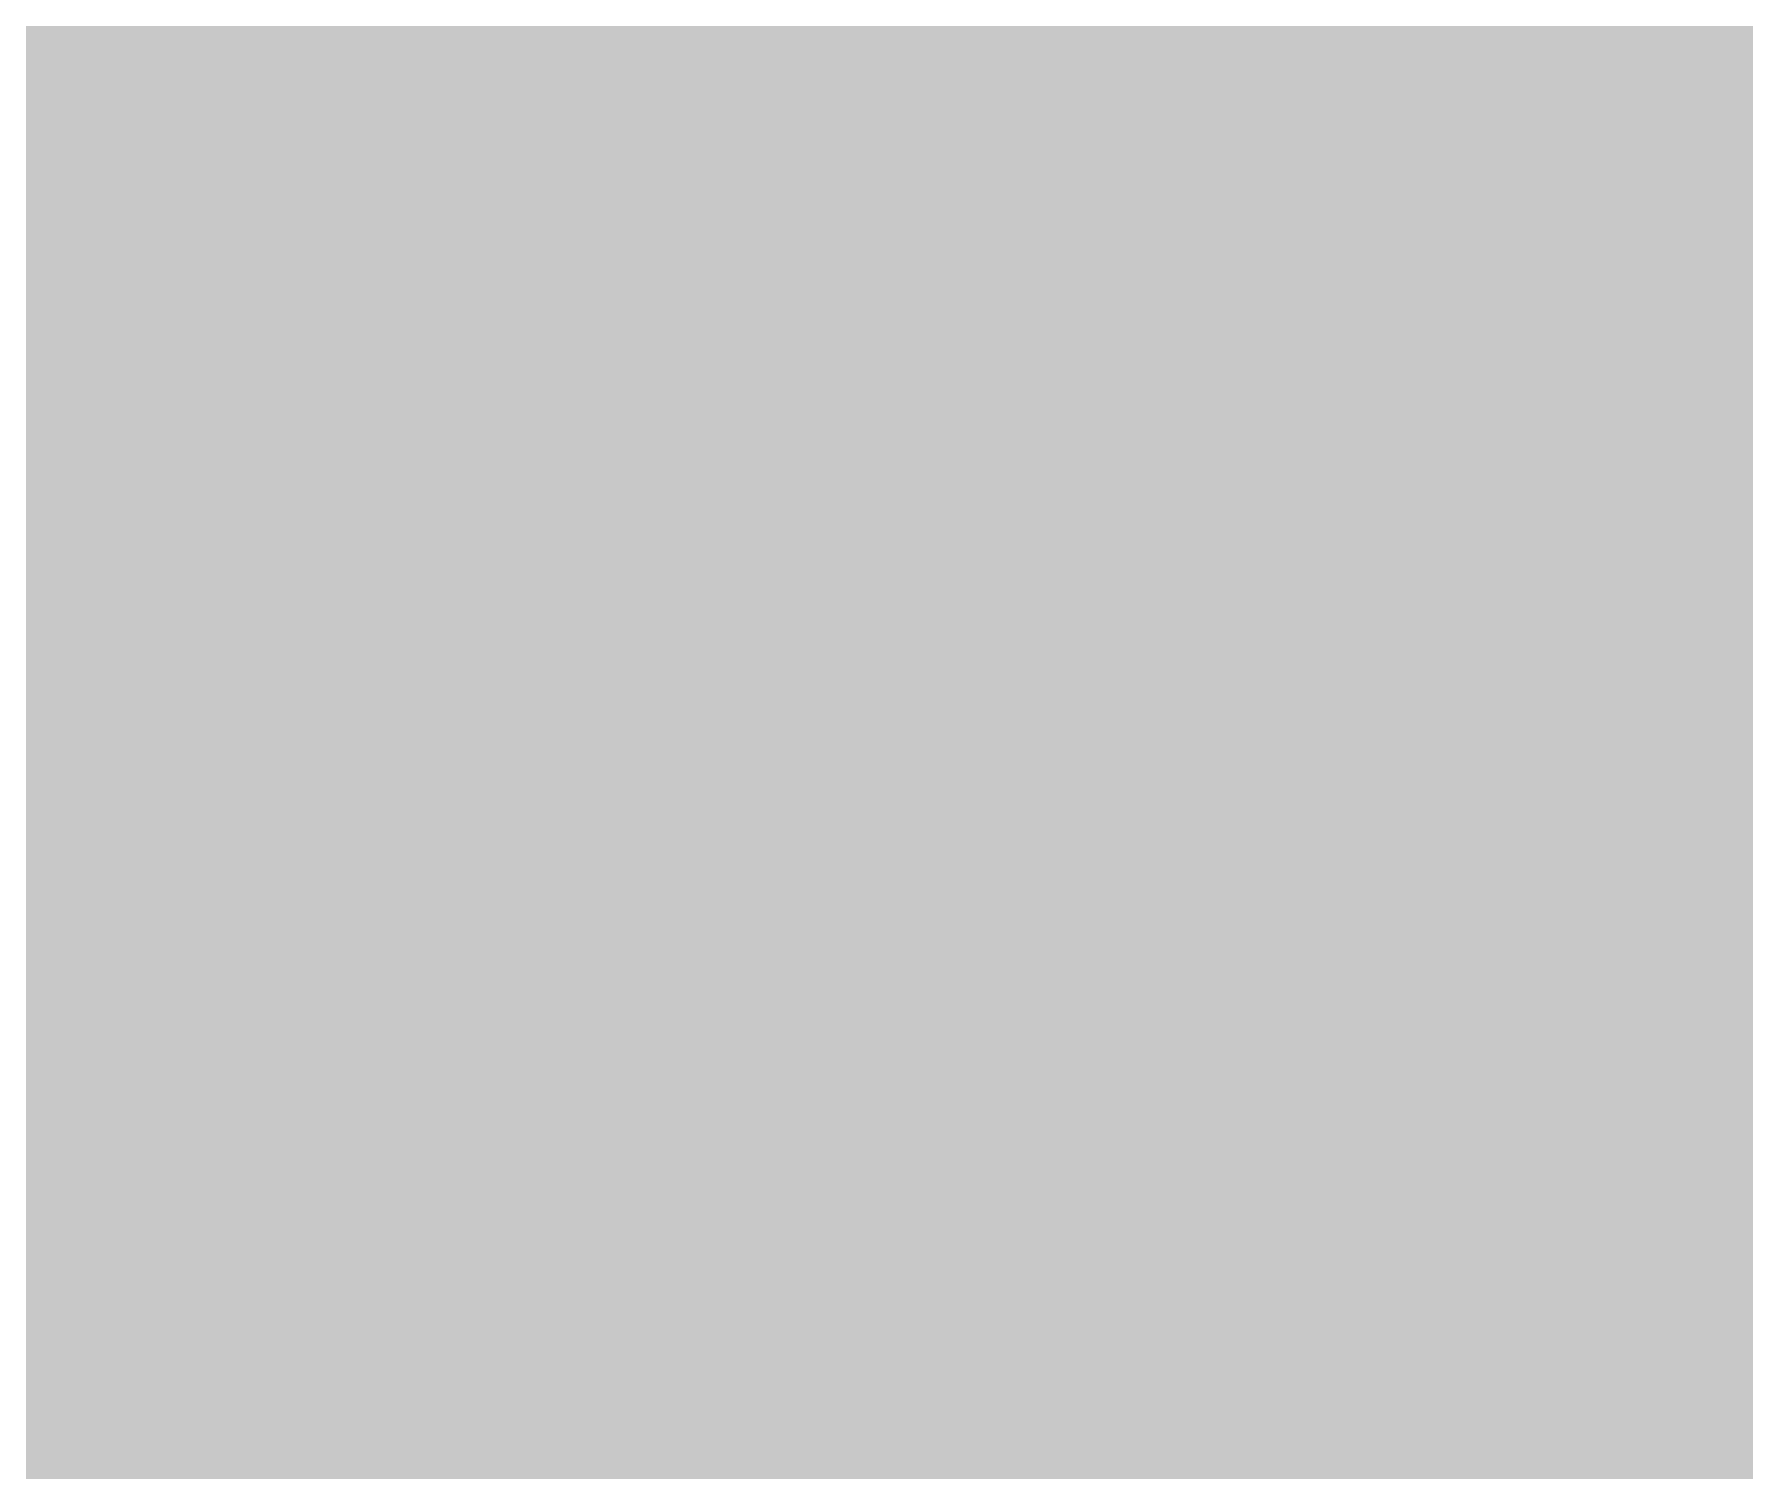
# Model space of a CAD drawing. Extents: x 980 to 1163, y 595 to 881.
# Drawn here: x 1107.51 to 1116.5, y 765.45 to 772.99 of the extents above; entities that cross this region are included whole.
import ezdxf

# ---------------------------------------------------------------- set-up
doc = ezdxf.new("R2010")
doc.units = 0
doc.header["$LTSCALE"] = 10
doc.header["$MEASUREMENT"] = 0
doc.layers.get('0').update_dxf_attribs({"linetype": 'CONTINUOUS'})
for name, color, linetype in [('22-304-2_BOT', 7, 'CONTINUOUS'), ('22-304-2_DRD', 7, 'CONTINUOUS'), ('22-304-2_DRL', 2, 'CONTINUOUS'), ('22-304-2_IN1', 4, 'CONTINUOUS'), ('22-304-2_IN2', 3, 'CONTINUOUS'), ('22-304-2_SMB', 5, 'CONTINUOUS'), ('22-304-2_SPB', 14, 'CONTINUOUS'), ('22-304-2_SSB', 12, 'CONTINUOUS'), ('22-304-2_TOP', 13, 'CONTINUOUS'), ('THRUHOLE_TAP', 7, 'CONTINUOUS')]:
    doc.layers.add(name, color=color, linetype=linetype)

# ---------------------------------------------------------------- blocks, each defined once
blk = doc.blocks.new('RECTANGLE_3')
blk.add_solid([(0.4826, 0.4064), (0.4826, -0.4064), (-0.4826, 0.4064), (-0.4826, -0.4064)])
blk = doc.blocks.new('ROUND_39')
at = {"const_width": 0.40005}
blk.add_lwpolyline([(-0.200024, 0, 1), (0.200024, 0, 1)], format="xyb", close=True, dxfattribs=at)
blk = doc.blocks.new('RECTANGLE_49')
blk.add_solid([(1.12522, 1.14935), (1.12522, -1.14935), (-1.12522, 1.14935), (-1.12522, -1.14935)])
blk = doc.blocks.new('ROUND_88')
at = {"const_width": 0.10033}
blk.add_lwpolyline([(-0.050164, 0, 1), (0.050164, 0, 1)], format="xyb", close=True, dxfattribs=at)
blk = doc.blocks.new('ROUND_42')
at = {"const_width": 0.40005}
blk.add_lwpolyline([(-0.200024, 0, 1), (0.200024, 0, 1)], format="xyb", close=True, dxfattribs=at)
blk = doc.blocks.new('ROUND_80')
at = {"const_width": 0.10033}
blk.add_lwpolyline([(-0.050164, 0, 1), (0.050164, 0, 1)], format="xyb", close=True, dxfattribs=at)

msp = doc.modelspace()

# ---------------------------------------------------------------- linework, layer by layer
at = {"layer": '22-304-2_BOT'}
for points, const_width in [([(1111.7693, 791.9172), (1111.7693, 772.7833)], 0.254), ([(1111.9979, 791.9172), (1111.9979, 772.7833)], 0.254), ([(1112.2265, 791.9172), (1112.2265, 772.7833)], 0.254), ([(1112.4551, 791.9172), (1112.4551, 772.7833)], 0.254), ([(1112.6837, 791.9172), (1112.6837, 772.7833)], 0.254), ([(1112.9123, 791.9172), (1112.9123, 772.7833)], 0.254), ([(1113.1409, 791.9172), (1113.1409, 772.7833)], 0.254), ([(1113.3695, 791.9172), (1113.3695, 772.7833)], 0.254), ([(1113.5981, 791.9172), (1113.5981, 772.7833)], 0.254), ([(1113.8267, 791.9172), (1113.8267, 772.7833)], 0.254), ([(1114.0553, 791.9172), (1114.0553, 772.7833)], 0.254), ([(1114.2839, 791.9172), (1114.2839, 772.7833)], 0.254), ([(1118.1193, 766.3902), (1116.3413, 766.3902), (1115.5793, 767.1522), (1115.5793, 776.9718)], 1.27), ([(1110.1691, 774.1499), (1110.1691, 772.2068)], 0.254), ([(1110.3977, 774.1626), (1110.3977, 772.2068)], 0.254), ([(1110.6263, 774.1626), (1110.6263, 772.2068)], 0.254), ([(1110.8549, 774.1626), (1110.8549, 767.2563)], 0.254), ([(1111.0835, 774.1626), (1111.0835, 767.3376)], 0.254), ([(1111.3121, 774.1626), (1111.3121, 767.3681)], 0.254), ([(1111.5407, 774.1626), (1111.5407, 772.7833)], 0.254), ([(1114.4363, 774.1626), (1114.4363, 772.7833)], 0.254), ([(1108.3403, 774.1372), (1108.3403, 767.7745)], 0.254), ([(1108.5689, 774.1372), (1108.5689, 768.0031)], 0.254), ([(1108.7975, 774.1372), (1108.7975, 768.2317)], 0.254), ([(1109.0261, 774.1372), (1109.0261, 772.2068)], 0.254), ([(1109.2547, 774.1372), (1109.2547, 772.2068)], 0.254), ([(1109.4833, 774.1372), (1109.4833, 772.2068)], 0.254), ([(1109.7119, 774.1372), (1109.7119, 772.2068)], 0.254), ([(1109.9405, 774.1372), (1109.9405, 772.2068)], 0.254), ([(1108.3225, 773.4183), (1108.3225, 770.1036)], 0.254), ([(1114.4363, 773.045), (1108.3225, 773.045)], 0.254), ([(1114.4363, 772.8164), (1108.3225, 772.8164)], 0.254), ([(1111.406, 772.7833), (1111.406, 769.4686)], 0.254), ([(1114.4363, 772.7833), (1111.406, 772.7833)], 0.254), ([(1113.0393, 772.7198), (1113.0393, 771.1247)], 0.381), ([(1111.406, 772.5878), (1108.3225, 772.5878)], 0.254), ([(1111.406, 772.3592), (1108.3225, 772.3592)], 0.254), ([(1109.8643, 771.2924), (1109.8643, 772.3592)], 0.254), ([(1109.8643, 771.2924), (1109.8643, 772.3592)], 0.254), ([(1108.8737, 772.2068), (1108.8737, 770.7844)], 0.254), ([(1110.8549, 772.2068), (1108.8737, 772.2068)], 0.254), ([(1109.8643, 772.1433), (1109.8643, 771.2924)], 0.381), ([(1110.8549, 772.2068), (1110.8549, 770.7844)], 0.254), ([(1108.8737, 772.1306), (1108.3225, 772.1306)], 0.254), ([(1111.406, 772.1306), (1110.8549, 772.1306)], 0.254), ([(1108.8737, 771.902), (1108.3225, 771.902)], 0.254), ([(1111.406, 771.902), (1110.8549, 771.902)], 0.254), ([(1108.259, 771.7597), (1106.6893, 771.7597)], 0.381), ([(1108.4673, 771.7597), (1106.6893, 771.7597)], 0.254), ([(1108.8737, 771.6734), (1108.3225, 771.6734)], 0.254), ([(1111.406, 771.6734), (1110.8549, 771.6734)], 0.254), ([(1108.8737, 771.4448), (1108.3225, 771.4448)], 0.254), ([(1111.406, 771.4448), (1110.8549, 771.4448)], 0.254), ([(1108.9372, 771.2924), (1109.8643, 771.2924)], 0.381), ([(1110.7914, 771.2924), (1109.8643, 771.2924)], 0.381), ([(1108.8737, 771.2162), (1108.3225, 771.2162)], 0.254), ([(1111.406, 771.2162), (1110.8549, 771.2162)], 0.254), ([(1111.4695, 771.1247), (1113.0393, 771.1247)], 0.381), ([(1113.0393, 769.5321), (1113.0393, 771.1247)], 0.381), ([(1113.0393, 769.3112), (1113.0393, 771.1247)], 0.254), ([(1113.0393, 769.3112), (1113.0393, 771.1247), (1113.0393, 769.3112)], 0.254), ([(1108.8737, 770.9876), (1108.3225, 770.9876)], 0.254), ([(1111.406, 770.9876), (1110.8549, 770.9876)], 0.254), ([(1108.8737, 770.759), (1108.3225, 770.759)], 0.254), ([(1108.8737, 770.7844), (1108.8737, 770.378)], 0.254), ([(1111.406, 770.759), (1110.8549, 770.759)], 0.254), ([(1108.8737, 770.5304), (1108.3225, 770.5304)], 0.254), ([(1111.406, 770.5304), (1110.8549, 770.5304)], 0.254), ([(1108.8737, 770.378), (1108.8737, 768.9556)], 0.254), ([(1110.8549, 770.378), (1110.8549, 768.9556)], 0.254), ([(1108.8737, 770.3018), (1108.3225, 770.3018)], 0.254), ([(1111.406, 770.3018), (1110.8549, 770.3018)], 0.254), ([(1108.3225, 770.1036), (1105.056, 770.1036)], 0.254), ([(1106.6893, 766.8601), (1108.6832, 766.8601), (1109.8643, 768.0412), (1109.8643, 769.87)], 0.762), ([(1107.4259, 770.1036), (1107.4259, 768.5187)], 0.254), ([(1107.6545, 770.1036), (1107.6545, 768.5187)], 0.254), ([(1107.8831, 770.1036), (1107.8831, 768.5187)], 0.254), ([(1108.1117, 770.1036), (1108.1117, 768.5187)], 0.254), ([(1108.8737, 770.0732), (1099.0693, 770.0732)], 0.254), ([(1111.406, 770.0732), (1110.8549, 770.0732)], 0.254), ([(1108.8737, 769.8446), (1099.0693, 769.8446)], 0.254), ([(1111.406, 769.8446), (1110.8549, 769.8446)], 0.254), ([(1108.8737, 769.616), (1099.0693, 769.616)], 0.254), ([(1111.406, 769.616), (1110.8549, 769.616)], 0.254), ([(1114.4363, 769.4686), (1111.406, 769.4686)], 0.254), ([(1111.5407, 769.4686), (1111.5407, 767.8837)], 0.254), ([(1111.7693, 769.4686), (1111.7693, 767.8837)], 0.254), ([(1111.9979, 769.4686), (1111.9979, 767.8837)], 0.254), ([(1112.2265, 769.4686), (1112.2265, 767.8837)], 0.254), ([(1112.4551, 769.4686), (1112.4551, 767.8837)], 0.254), ([(1112.6837, 769.4686), (1112.6837, 767.8837)], 0.254), ([(1112.9123, 769.4686), (1112.9123, 767.8837)], 0.254), ([(1113.1409, 769.4686), (1113.1409, 767.8837)], 0.254), ([(1113.3695, 769.4686), (1113.3695, 767.8837)], 0.254), ([(1113.5981, 769.4686), (1113.5981, 767.8837)], 0.254), ([(1113.8267, 769.4686), (1113.8267, 767.8837)], 0.254), ([(1114.0553, 769.4686), (1114.0553, 767.8837)], 0.254), ([(1114.2839, 769.4686), (1114.2839, 767.8837)], 0.254), ([(1114.4363, 769.4686), (1114.4363, 767.8837)], 0.254), ([(1108.8737, 769.3874), (1099.0693, 769.3874)], 0.254), ([(1114.4363, 769.3874), (1110.8549, 769.3874)], 0.254), ([(1108.8737, 769.1588), (1099.0693, 769.1588)], 0.254), ([(1114.4363, 769.1588), (1110.8549, 769.1588)], 0.254), ([(1108.9753, 768.9302), (1099.0693, 768.9302)], 0.254), ([(1108.9753, 768.9556), (1108.8737, 768.9556)], 0.254), ([(1108.9753, 768.9556), (1108.9753, 768.4095)], 0.254), ([(1110.7533, 768.9556), (1110.7533, 768.0412)], 0.254), ([(1110.8549, 768.9556), (1110.7533, 768.9556)], 0.254), ([(1114.4363, 768.9302), (1110.7533, 768.9302)], 0.254), ([(1108.9753, 768.7016), (1099.0693, 768.7016)], 0.254), ([(1114.4363, 768.7016), (1110.7533, 768.7016)], 0.254), ([(1108.3225, 768.5187), (1105.056, 768.5187)], 0.254), ([(1108.3225, 768.5187), (1108.3225, 767.7541)], 0.254), ([(1108.9753, 768.473), (1108.3225, 768.473)], 0.254), ([(1108.9753, 768.4095), (1108.3225, 767.7541)], 0.254), ([(1114.4363, 768.473), (1110.7533, 768.473)], 0.254), ([(1108.8102, 768.2444), (1108.3225, 768.2444)], 0.254), ([(1114.4363, 768.2444), (1110.7533, 768.2444)], 0.254), ([(1108.5816, 768.0158), (1108.3225, 768.0158)], 0.254), ([(1114.4363, 768.0158), (1110.7533, 768.0158)], 0.254), ([(1111.406, 767.8837), (1111.406, 767.3681)], 0.254), ([(1114.4363, 767.8837), (1111.406, 767.8837)], 0.254), ([(1108.353, 767.7872), (1108.3225, 767.7872)], 0.254), ([(1111.406, 767.7872), (1110.7152, 767.7872)], 0.254), ([(1110.6263, 767.584), (1110.6263, 767.109)], 0.254), ([(1111.406, 767.5586), (1110.611, 767.5586)], 0.254), ([(1110.4916, 767.4112), (1109.3182, 766.2378)], 0.254), ([(1110.3977, 767.3173), (1110.3977, 766.888)], 0.254), ([(1111.0555, 767.33), (1110.4104, 767.33)], 0.254), ([(1111.406, 767.3681), (1111.3502, 767.3681)], 0.254), ([(1110.1691, 767.0887), (1110.1691, 766.6594)], 0.254), ([(1110.6161, 767.1014), (1110.1818, 767.1014)], 0.254), ([(1110.5348, 767.0277), (1107.6748, 764.1677)], 0.254), ([(1109.9405, 766.8601), (1109.9405, 766.4308)], 0.254), ([(1110.3799, 766.8728), (1109.9532, 766.8728)], 0.254), ([(1108.2945, 761.0562), (1108.0863, 761.2517), (1108.0863, 762.9612), (1111.3502, 766.2251), (1113.0393, 766.2251)], 1.27), ([(1113.6743, 762.3262), (1113.4203, 762.5802), (1113.4203, 765.8441), (1113.0393, 766.2251)], 1.27), ([(1109.7119, 766.6315), (1109.7119, 766.2022)], 0.254), ([(1110.1513, 766.6442), (1109.7246, 766.6442)], 0.254), ([(1109.9227, 766.4156), (1109.496, 766.4156)], 0.254), ([(1114.6725, 766.4562), (1114.6725, 764.569)], 0.254), ([(1114.7055, 766.4156), (1114.6725, 766.4156)], 0.254), ([(1109.4833, 766.4029), (1109.4833, 765.9736)], 0.254), ([(1114.7411, 766.3749), (1114.7411, 763.8476)], 0.254), ([(1114.7766, 766.3368), (1115.5259, 765.5875)], 0.254), ([(1109.2547, 766.1793), (1109.2547, 765.745)], 0.254), ([(1109.6941, 766.187), (1109.2623, 766.187)], 0.254), ([(1114.9265, 766.187), (1114.6725, 766.187)], 0.254), ([(1114.9697, 766.1438), (1114.9697, 763.8476)], 0.254), ([(1108.6832, 765.9711), (1108.3225, 765.9711)], 0.254), ([(1108.3225, 765.9711), (1108.3225, 765.204)], 0.254), ([(1109.4655, 765.9584), (1108.3225, 765.9584)], 0.254), ([(1108.3403, 765.9711), (1108.3403, 764.8306)], 0.254), ([(1108.5689, 765.9711), (1108.5689, 765.0592)], 0.254), ([(1108.7975, 765.9787), (1108.7975, 765.2878)], 0.254), ([(1109.0261, 766.0396), (1109.0261, 765.5164)], 0.254), ([(1115.1551, 765.9584), (1114.6725, 765.9584)], 0.254), ([(1115.1983, 765.9152), (1115.1983, 763.4615)], 0.254), ([(1109.2369, 765.7298), (1108.3225, 765.7298)], 0.254), ([(1115.3837, 765.7298), (1114.6725, 765.7298)], 0.254), ([(1115.4269, 765.6866), (1115.4269, 763.6317)], 0.254), ([(1109.0083, 765.5012), (1108.3225, 765.5012)], 0.254), ([(1115.6224, 765.5012), (1114.6725, 765.5012)], 0.254), ([(1115.6555, 765.4758), (1115.6555, 763.7435)], 0.254), ([(1115.8841, 765.3411), (1115.8841, 763.8146)], 0.254)]:
    msp.add_lwpolyline(points, dxfattribs=dict(at, const_width=const_width))
at = {"layer": '22-304-2_BOT', "const_width": 0.254}
for points in [[(1110.4916, 767.4112, 0.199437), (1110.7533, 768.0412)], [(1110.4916, 767.4112, 0.199437), (1110.7533, 768.0412)], [(1111.3502, 767.3681, 0.198913), (1110.5419, 767.0333)], [(1111.3502, 767.3681, 0.198913), (1110.5419, 767.0333)], [(1114.6725, 766.4562, 0.032708), (1114.771, 766.3439)], [(1114.6725, 766.4562, 0.032708), (1114.771, 766.3439)], [(1108.6832, 765.9711, 0.199437), (1109.313, 766.2327)], [(1108.6832, 765.9711, 0.199437), (1109.313, 766.2327)], [(1115.5335, 765.5824, 0.191992), (1116.3108, 765.2483)], [(1115.5335, 765.5824, 0.191992), (1116.3108, 765.2483)]]:
    msp.add_lwpolyline(points, format="xyb", dxfattribs=at)
at = {"layer": '22-304-2_DRD', "const_width": 0.254}
for points in [[(1109.6103, 772.9942), (1109.2293, 772.6132)], [(1109.6103, 772.9942), (1109.2293, 772.6132)], [(1110.1183, 772.9942), (1109.6103, 772.9942)], [(1110.1183, 772.9942), (1109.6103, 772.9942)], [(1110.4993, 772.6132), (1110.1183, 772.9942)], [(1110.4993, 772.6132), (1110.1183, 772.9942)], [(1109.6103, 772.7402), (1109.6103, 772.6132)], [(1109.7373, 772.7402), (1109.6103, 772.7402)], [(1109.6103, 772.7402), (1109.6103, 772.6132)], [(1109.7373, 772.7402), (1109.6103, 772.7402)], [(1109.7373, 772.6132), (1109.7373, 772.7402)], [(1109.7373, 772.6132), (1109.7373, 772.7402)], [(1109.9913, 772.7402), (1109.9913, 772.6132)], [(1110.1183, 772.7402), (1109.9913, 772.7402)], [(1109.9913, 772.7402), (1109.9913, 772.6132)], [(1110.1183, 772.7402), (1109.9913, 772.7402)], [(1110.1183, 772.6132), (1110.1183, 772.7402)], [(1110.1183, 772.6132), (1110.1183, 772.7402)], [(1109.2293, 772.6132), (1109.2293, 772.1052)], [(1109.2293, 772.6132), (1109.2293, 772.1052)], [(1109.6103, 772.6132), (1109.7373, 772.6132)], [(1109.6103, 772.6132), (1109.7373, 772.6132)], [(1109.9913, 772.6132), (1110.1183, 772.6132)], [(1109.9913, 772.6132), (1110.1183, 772.6132)], [(1110.4993, 772.1052), (1110.4993, 772.6132)], [(1110.4993, 772.1052), (1110.4993, 772.6132)], [(1108.2133, 772.3947), (1107.8323, 772.0137)], [(1108.7213, 772.3947), (1108.2133, 772.3947)], [(1109.1023, 772.0137), (1108.7213, 772.3947)], [(1109.7373, 771.9782), (1109.4833, 772.2322)], [(1109.7373, 771.9782), (1109.4833, 772.2322)], [(1110.2453, 772.2322), (1109.9913, 771.9782)], [(1110.2453, 772.2322), (1109.9913, 771.9782)], [(1108.2133, 772.1407), (1108.2133, 772.0137)], [(1108.3403, 772.1407), (1108.2133, 772.1407)], [(1108.3403, 772.0137), (1108.3403, 772.1407)], [(1108.5943, 772.1407), (1108.5943, 772.0137)], [(1108.7213, 772.1407), (1108.5943, 772.1407)], [(1108.7213, 772.0137), (1108.7213, 772.1407)], [(1109.2293, 772.1052), (1109.6103, 771.7242)], [(1109.2293, 772.1052), (1109.6103, 771.7242)], [(1110.1183, 771.7242), (1110.4993, 772.1052)], [(1110.1183, 771.7242), (1110.4993, 772.1052)], [(1107.8323, 772.0137), (1107.8323, 771.5057)], [(1108.2133, 772.0137), (1108.3403, 772.0137)], [(1108.5943, 772.0137), (1108.7213, 772.0137)], [(1109.1023, 771.5057), (1109.1023, 772.0137)], [(1109.9913, 771.9782), (1109.7373, 771.9782)], [(1109.9913, 771.9782), (1109.7373, 771.9782)], [(1109.6103, 771.7242), (1110.1183, 771.7242)], [(1109.6103, 771.7242), (1110.1183, 771.7242)], [(1108.3403, 771.3787), (1108.0863, 771.6327)], [(1108.8483, 771.6327), (1108.5943, 771.3787)], [(1107.8323, 771.5057), (1108.2133, 771.1247)], [(1108.7213, 771.1247), (1109.1023, 771.5057)], [(1108.5943, 771.3787), (1108.3403, 771.3787)], [(1108.2133, 771.1247), (1108.7213, 771.1247)], [(1112.7853, 769.9462), (1112.4043, 769.5652)], [(1112.7853, 769.9462), (1112.4043, 769.5652)], [(1112.7853, 769.9462), (1112.4043, 769.5652)], [(1113.2933, 769.9462), (1112.7853, 769.9462)], [(1113.2933, 769.9462), (1112.7853, 769.9462)], [(1113.2933, 769.9462), (1112.7853, 769.9462)], [(1113.6743, 769.5652), (1113.2933, 769.9462)], [(1113.6743, 769.5652), (1113.2933, 769.9462)], [(1113.6743, 769.5652), (1113.2933, 769.9462)], [(1112.7853, 769.6922), (1112.7853, 769.5652)], [(1112.9123, 769.6922), (1112.7853, 769.6922)], [(1112.7853, 769.6922), (1112.7853, 769.5652)], [(1112.9123, 769.6922), (1112.7853, 769.6922)], [(1112.7853, 769.6922), (1112.7853, 769.5652)], [(1112.9123, 769.6922), (1112.7853, 769.6922)], [(1112.9123, 769.5652), (1112.9123, 769.6922)], [(1112.9123, 769.5652), (1112.9123, 769.6922)], [(1112.9123, 769.5652), (1112.9123, 769.6922)], [(1113.1663, 769.6922), (1113.1663, 769.5652)], [(1113.2933, 769.6922), (1113.1663, 769.6922)], [(1113.1663, 769.6922), (1113.1663, 769.5652)], [(1113.2933, 769.6922), (1113.1663, 769.6922)], [(1113.1663, 769.6922), (1113.1663, 769.5652)], [(1113.2933, 769.6922), (1113.1663, 769.6922)], [(1113.2933, 769.5652), (1113.2933, 769.6922)], [(1113.2933, 769.5652), (1113.2933, 769.6922)], [(1113.2933, 769.5652), (1113.2933, 769.6922)], [(1112.4043, 769.5652), (1112.4043, 769.0572)], [(1112.4043, 769.5652), (1112.4043, 769.0572)], [(1112.4043, 769.5652), (1112.4043, 769.0572)], [(1112.7853, 769.5652), (1112.9123, 769.5652)], [(1112.7853, 769.5652), (1112.9123, 769.5652)], [(1112.7853, 769.5652), (1112.9123, 769.5652)], [(1113.1663, 769.5652), (1113.2933, 769.5652)], [(1113.1663, 769.5652), (1113.2933, 769.5652)], [(1113.1663, 769.5652), (1113.2933, 769.5652)], [(1113.6743, 769.0572), (1113.6743, 769.5652)], [(1113.6743, 769.0572), (1113.6743, 769.5652)], [(1113.6743, 769.0572), (1113.6743, 769.5652)], [(1112.9123, 768.9302), (1112.6583, 769.1842)], [(1112.9123, 768.9302), (1112.6583, 769.1842)], [(1112.9123, 768.9302), (1112.6583, 769.1842)], [(1113.4203, 769.1842), (1113.1663, 768.9302)], [(1113.4203, 769.1842), (1113.1663, 768.9302)], [(1113.4203, 769.1842), (1113.1663, 768.9302)], [(1112.4043, 769.0572), (1112.7853, 768.6762)], [(1112.4043, 769.0572), (1112.7853, 768.6762)], [(1112.4043, 769.0572), (1112.7853, 768.6762)], [(1113.2933, 768.6762), (1113.6743, 769.0572)], [(1113.2933, 768.6762), (1113.6743, 769.0572)], [(1113.2933, 768.6762), (1113.6743, 769.0572)], [(1113.1663, 768.9302), (1112.9123, 768.9302)], [(1113.1663, 768.9302), (1112.9123, 768.9302)], [(1113.1663, 768.9302), (1112.9123, 768.9302)], [(1112.7853, 768.6762), (1113.2933, 768.6762)], [(1112.7853, 768.6762), (1113.2933, 768.6762)], [(1112.7853, 768.6762), (1113.2933, 768.6762)]]:
    msp.add_lwpolyline(points, dxfattribs=at)
at = {"layer": '22-304-2_IN2', "const_width": 0.254}
for points in [[(1109.7119, 816.4282), (1109.7119, 733.9518)], [(1109.9405, 816.4282), (1109.9405, 733.9518)], [(1110.1691, 816.4282), (1110.1691, 733.9518)], [(1110.3977, 816.4282), (1110.3977, 733.9518)], [(1110.6263, 816.4282), (1110.6263, 733.9518)], [(1110.8549, 816.4282), (1110.8549, 733.9518)], [(1109.4833, 816.2402), (1109.4833, 733.9518)], [(1109.2547, 815.8008), (1109.2547, 733.9518)], [(1109.0261, 815.4706), (1109.0261, 733.9518)], [(1115.1983, 812.9915), (1115.1983, 763.967)], [(1115.4269, 812.7629), (1115.4269, 763.7663)], [(1115.6555, 812.5343), (1115.6555, 763.8705)], [(1115.8841, 812.3057), (1115.8841, 763.934)], [(1116.1127, 812.0771), (1116.1127, 763.9645)], [(1116.3413, 811.8485), (1116.3413, 763.9645)], [(1116.5699, 811.6199), (1116.5699, 763.9289)], [(1113.1409, 804.6578), (1113.1409, 763.967)], [(1114.9697, 804.6578), (1114.9697, 763.967)], [(1113.3695, 804.3606), (1113.3695, 763.967)], [(1114.7411, 804.3606), (1114.7411, 763.967)], [(1113.5981, 804.2057), (1113.5981, 763.967)], [(1114.5125, 804.2057), (1114.5125, 763.967)], [(1113.8267, 804.1244), (1113.8267, 763.967)], [(1114.0553, 804.099), (1114.0553, 763.967)], [(1114.2839, 804.1244), (1114.2839, 763.967)], [(1108.7975, 801.7393), (1108.7975, 733.9518)], [(1108.5689, 801.5057), (1108.5689, 733.9518)], [(1108.3403, 801.3787), (1108.3403, 733.9518)], [(1112.9123, 797.1064), (1112.9123, 763.967)], [(1111.0835, 796.6238), (1111.0835, 733.9518)], [(1112.6837, 796.5933), (1112.6837, 763.967)], [(1111.3121, 796.4079), (1111.3121, 733.9518)], [(1112.4551, 796.3901), (1112.4551, 763.967)], [(1111.5407, 796.2885), (1111.5407, 733.9518)], [(1112.2265, 796.2783), (1112.2265, 763.967)], [(1111.7693, 796.2326), (1111.7693, 733.9518)], [(1111.9979, 796.2301), (1111.9979, 733.9518)], [(1108.1117, 795.0058), (1108.1117, 733.9518)], [(1107.8831, 794.7086), (1107.8831, 733.9518)], [(1107.6545, 794.5537), (1107.6545, 733.9518)], [(1107.4259, 794.4724), (1107.4259, 733.9518)], [(1143.5269, 773.045), (1099.0616, 773.045)], [(1143.5269, 772.8164), (1099.0616, 772.8164)], [(1143.5269, 772.5878), (1099.0616, 772.5878)], [(1143.5269, 772.3592), (1099.0616, 772.3592)], [(1143.5269, 772.1306), (1099.0616, 772.1306)], [(1143.5269, 771.902), (1099.0616, 771.902)], [(1143.5269, 771.6734), (1099.0616, 771.6734)], [(1143.5269, 771.4448), (1099.0616, 771.4448)], [(1143.5269, 771.2162), (1099.0616, 771.2162)], [(1143.5269, 770.9876), (1099.0616, 770.9876)], [(1143.5269, 770.759), (1099.0616, 770.759)], [(1143.5269, 770.5304), (1099.0616, 770.5304)], [(1143.5269, 770.3018), (1099.0616, 770.3018)], [(1143.5269, 770.0732), (1099.0616, 770.0732)], [(1143.5269, 769.8446), (1099.0616, 769.8446)], [(1143.5269, 769.616), (1099.0616, 769.616)], [(1143.5269, 769.3874), (1099.0616, 769.3874)], [(1143.5269, 769.1588), (1099.0616, 769.1588)], [(1143.5269, 768.9302), (1099.0616, 768.9302)], [(1143.5269, 768.7016), (1099.0616, 768.7016)], [(1139.7169, 768.473), (1099.0616, 768.473)], [(1139.501, 768.2444), (1099.0616, 768.2444)], [(1139.3816, 768.0158), (1099.0616, 768.0158)], [(1139.3257, 767.7872), (1099.0616, 767.7872)], [(1139.3232, 767.5586), (1099.0616, 767.5586)], [(1139.3714, 767.33), (1099.0616, 767.33)], [(1139.4832, 767.1014), (1099.0616, 767.1014)], [(1139.6864, 766.8728), (1099.0616, 766.8728)], [(1140.1995, 766.6442), (1099.0616, 766.6442)], [(1142.8614, 766.4156), (1099.0616, 766.4156)], [(1142.6582, 766.187), (1099.0616, 766.187)], [(1142.5464, 765.9584), (1099.0616, 765.9584)], [(1142.4982, 765.7298), (1099.0616, 765.7298)], [(1121.0225, 765.5012), (1099.0616, 765.5012)]]:
    msp.add_lwpolyline(points, dxfattribs=at)
at = {"layer": '22-304-2_SSB', "const_width": 0.1524}
for points in [[(1112.831, 773.332), (1112.6633, 773.2736), (1112.6633, 772.918), (1112.831, 772.857), (1113.5092, 772.857), (1113.6793, 772.918), (1113.6793, 773.2736), (1113.5092, 773.332)], [(1109.7093, 773.0043), (1109.5417, 772.9459), (1109.5417, 772.5903), (1109.7093, 772.5319), (1110.3875, 772.5319), (1110.5577, 772.5903), (1110.5577, 772.9459), (1110.3875, 773.0043)], [(1107.9897, 766.3114), (1108.2895, 766.3114), (1108.2895, 772.3109), (1107.9897, 772.3109)], [(1110.6898, 772.0417), (1110.6898, 769.1207), (1109.0515, 769.1207), (1109.0515, 772.0417), (1110.6898, 772.0417)], [(1111.7388, 765.6764), (1111.4391, 765.6764), (1111.4391, 771.6759), (1111.7388, 771.6759)], [(1114.3397, 765.6764), (1114.6395, 765.6764), (1114.6395, 771.6759), (1114.3397, 771.6759)], [(1108.2768, 768.4857), (1105.1018, 768.4857)], [(1108.2768, 768.4857), (1108.2768, 768.1682), (1105.1018, 768.1682)], [(1107.5351, 768.4857), (1107.5351, 768.1682)], [(1107.6722, 768.4857), (1107.6722, 768.1682)], [(1107.8094, 768.4857), (1107.8094, 768.1682)], [(1107.9466, 768.4857), (1107.9466, 768.1682)], [(1108.0837, 768.4857), (1108.0837, 768.1682)], [(1108.2209, 768.4857), (1108.2209, 768.1682)], [(1108.2768, 768.4069), (1105.1018, 768.4069)], [(1108.2768, 768.2698), (1105.1018, 768.2698)], [(1111.4518, 767.8507), (1111.4518, 767.5332)], [(1114.6268, 767.8507), (1111.4518, 767.8507)], [(1114.6268, 767.8507), (1114.6268, 767.5332), (1111.4518, 767.5332)], [(1111.5534, 767.8507), (1111.5534, 767.5332)], [(1111.6905, 767.8507), (1111.6905, 767.5332)], [(1111.8277, 767.8507), (1111.8277, 767.5332)], [(1111.9648, 767.8507), (1111.9648, 767.5332)], [(1112.102, 767.8507), (1112.102, 767.5332)], [(1112.2392, 767.8507), (1112.2392, 767.5332)], [(1112.3763, 767.8507), (1112.3763, 767.5332)], [(1112.5135, 767.8507), (1112.5135, 767.5332)], [(1112.6506, 767.8507), (1112.6506, 767.5332)], [(1112.7878, 767.8507), (1112.7878, 767.5332)], [(1112.925, 767.8507), (1112.925, 767.5332)], [(1113.0621, 767.8507), (1113.0621, 767.5332)], [(1113.1993, 767.8507), (1113.1993, 767.5332)], [(1113.3364, 767.8507), (1113.3364, 767.5332)], [(1113.4736, 767.8507), (1113.4736, 767.5332)], [(1113.6108, 767.8507), (1113.6108, 767.5332)], [(1113.7479, 767.8507), (1113.7479, 767.5332)], [(1113.8851, 767.8507), (1113.8851, 767.5332)], [(1114.0222, 767.8507), (1114.0222, 767.5332)], [(1114.1594, 767.8507), (1114.1594, 767.5332)], [(1114.2966, 767.8507), (1114.2966, 767.5332)], [(1114.4337, 767.8507), (1114.4337, 767.5332)], [(1114.5709, 767.8507), (1114.5709, 767.5332)], [(1114.6268, 767.7719), (1111.4518, 767.7719)], [(1114.6268, 767.6348), (1111.4518, 767.6348)]]:
    msp.add_lwpolyline(points, dxfattribs=at)
at = {"layer": '22-304-2_TOP'}
for points, const_width in [([(1007.6293, 776.4308), (1007.6293, 778.5822), (1024.6473, 795.6002), (1031.7593, 795.6002), (1035.1883, 792.1712), (1048.0153, 792.1712), (1049.1583, 793.3142), (1094.7513, 793.3142), (1098.5613, 789.5042), (1098.5613, 777.3122), (1102.1173, 773.7562), (1110.1183, 773.7562), (1111.6423, 772.2322), (1137.0905, 772.2322), (1139.8896, 775.0312)], 0.762), ([(1021.7263, 764.8662), (1042.8083, 764.8662), (1050.1743, 772.2322), (1050.1743, 788.2342), (1053.9843, 792.0442), (1094.1163, 792.0442), (1097.2913, 788.8692), (1097.2913, 769.5652), (1100.9743, 765.8822), (1119.7703, 765.8822), (1121.1673, 764.4852)], 0.635), ([(1109.8008, 772.8164), (1098.1168, 772.8164)], 0.254), ([(1109.75, 772.8672), (1102.1173, 772.8672)], 0.254), ([(1107.4259, 772.8672), (1107.4259, 766.7077)], 0.254), ([(1107.6545, 772.8672), (1107.6545, 766.7077)], 0.254), ([(1107.8831, 772.8672), (1107.8831, 766.7077)], 0.254), ([(1108.1117, 772.8672), (1108.1117, 766.7077)], 0.254), ([(1108.3403, 772.8672), (1108.3403, 766.7077)], 0.254), ([(1108.5689, 772.8672), (1108.5689, 766.7077)], 0.254), ([(1108.7975, 772.8672), (1108.7975, 766.7077)], 0.254), ([(1109.0261, 772.8672), (1109.0261, 766.7077)], 0.254), ([(1109.2547, 772.8672), (1109.2547, 766.7077)], 0.254), ([(1109.4833, 772.8672), (1109.4833, 766.7077)], 0.254), ([(1109.7119, 772.8672), (1109.7119, 766.7077)], 0.254), ([(1109.75, 772.8672), (1111.0073, 771.6073)], 0.254), ([(1109.9405, 772.6767), (1109.9405, 766.7077)], 0.254), ([(1110.0294, 772.5878), (1098.1168, 772.5878)], 0.254), ([(1110.1691, 772.4481), (1110.1691, 766.7077)], 0.254), ([(1110.258, 772.3592), (1098.1168, 772.3592)], 0.254), ([(1110.3977, 772.2195), (1110.3977, 766.7077)], 0.254), ([(1110.4866, 772.1306), (1098.1168, 772.1306)], 0.254), ([(1110.6263, 771.9909), (1110.6263, 766.7077)], 0.254), ([(1110.7152, 771.902), (1098.1168, 771.902)], 0.254), ([(1110.8549, 771.7623), (1110.8549, 766.7077)], 0.254), ([(1110.9438, 771.6734), (1098.1168, 771.6734)], 0.254), ([(1111.0835, 771.5413), (1111.0835, 766.7077)], 0.254), ([(1111.2282, 771.4448), (1098.1168, 771.4448)], 0.254), ([(1111.3121, 771.4067), (1111.3121, 766.7077)], 0.254), ([(1111.5407, 771.3482), (1111.5407, 766.7077)], 0.254), ([(1137.0905, 771.3432), (1111.6423, 771.3432)], 0.254), ([(1111.7693, 771.3432), (1111.7693, 766.7077)], 0.254), ([(1111.9979, 771.3432), (1111.9979, 766.7077)], 0.254), ([(1112.2265, 771.3432), (1112.2265, 766.7077)], 0.254), ([(1112.4551, 771.3432), (1112.4551, 766.7077)], 0.254), ([(1112.6837, 771.3432), (1112.6837, 766.7077)], 0.254), ([(1112.9123, 771.3432), (1112.9123, 766.7077)], 0.254), ([(1113.1409, 771.3432), (1113.1409, 766.7077)], 0.254), ([(1113.3695, 771.3432), (1113.3695, 766.7077)], 0.254), ([(1113.5981, 771.3432), (1113.5981, 766.7077)], 0.254), ([(1113.8267, 771.3432), (1113.8267, 766.7077)], 0.254), ([(1114.0553, 771.3432), (1114.0553, 766.7077)], 0.254), ([(1114.2839, 771.3432), (1114.2839, 766.7077)], 0.254), ([(1114.5125, 771.3432), (1114.5125, 766.7077)], 0.254), ([(1114.7411, 771.3432), (1114.7411, 766.7077)], 0.254), ([(1114.9697, 771.3432), (1114.9697, 766.7077)], 0.254), ([(1115.1983, 771.3432), (1115.1983, 766.7077)], 0.254), ([(1115.4269, 771.3432), (1115.4269, 766.7077)], 0.254), ([(1115.6555, 771.3432), (1115.6555, 766.7077)], 0.254), ([(1115.8841, 771.3432), (1115.8841, 766.7077)], 0.254), ([(1116.1127, 771.3432), (1116.1127, 766.7077)], 0.254), ([(1116.3413, 771.3432), (1116.3413, 766.7077)], 0.254), ([(1116.5699, 771.3432), (1116.5699, 766.7077)], 0.254), ([(1145.2973, 771.2162), (1098.1168, 771.2162)], 0.254), ([(1145.2973, 770.9876), (1098.1168, 770.9876)], 0.254), ([(1145.2973, 770.759), (1098.1168, 770.759)], 0.254), ([(1145.2973, 770.5304), (1098.1168, 770.5304)], 0.254), ([(1145.2973, 770.3018), (1098.1168, 770.3018)], 0.254), ([(1145.2973, 770.0732), (1098.1168, 770.0732)], 0.254), ([(1145.2973, 769.8446), (1098.1777, 769.8446)], 0.254), ([(1145.2973, 769.616), (1098.4063, 769.616)], 0.254), ([(1145.2973, 769.3874), (1098.6349, 769.3874)], 0.254), ([(1145.2973, 769.1588), (1098.8635, 769.1588)], 0.254), ([(1145.2973, 768.9302), (1099.0921, 768.9302)], 0.254), ([(1145.2973, 768.7016), (1099.3207, 768.7016)], 0.254), ([(1139.9404, 768.473), (1099.5493, 768.473)], 0.254), ([(1139.6483, 768.2444), (1099.7779, 768.2444)], 0.254), ([(1139.5086, 768.0158), (1100.0065, 768.0158)], 0.254), ([(1139.4451, 767.7872), (1100.2351, 767.7872)], 0.254), ([(1139.4426, 767.5586), (1100.4637, 767.5586)], 0.254), ([(1139.4984, 767.33), (1100.6923, 767.33)], 0.254), ([(1139.628, 767.1014), (1100.9209, 767.1014)], 0.254), ([(1139.8921, 766.8728), (1101.1495, 766.8728)], 0.254), ([(1119.7703, 766.7077), (1101.3146, 766.7077)], 0.254)]:
    msp.add_lwpolyline(points, dxfattribs=dict(at, const_width=const_width))
at = {"layer": '22-304-2_TOP', "const_width": 0.254}
msp.add_lwpolyline([(1111.0123, 771.6022, 0.198912), (1111.6423, 771.3413)], format="xyb", dxfattribs=at)
msp.add_lwpolyline([(1111.0123, 771.6022, 0.198912), (1111.6423, 771.3413)], format="xyb", dxfattribs=at)

# ---------------------------------------------------------------- block references
at = {"layer": '22-304-2_BOT'}
for name, p in [('RECTANGLE_49', (1106.6893, 771.7597)), ('ROUND_39', (1109.8643, 772.3592)), ('RECTANGLE_49', (1113.0393, 771.1247)), ('ROUND_39', (1108.4673, 771.7597)), ('RECTANGLE_3', (1109.8643, 771.2924)), ('RECTANGLE_3', (1109.8643, 769.87)), ('ROUND_39', (1113.0393, 769.3112)), ('RECTANGLE_49', (1106.6893, 766.8601)), ('RECTANGLE_49', (1113.0393, 766.2251))]:
    msp.add_blockref(name, p, dxfattribs=at)
at = {"layer": '22-304-2_DRL'}
for p in [(1109.8643, 772.3592), (1108.4673, 771.7597), (1113.0393, 769.3112)]:
    msp.add_blockref('ROUND_88', p, dxfattribs=at)
at = {"layer": '22-304-2_IN1'}
for p in [(1109.8643, 772.3592), (1108.4673, 771.7597), (1113.0393, 769.3112)]:
    msp.add_blockref('ROUND_42', p, dxfattribs=at)
at = {"layer": '22-304-2_IN2'}
for p in [(1109.8643, 772.3592), (1108.4673, 771.7597), (1113.0393, 769.3112)]:
    msp.add_blockref('ROUND_42', p, dxfattribs=at)
at = {"layer": '22-304-2_SMB'}
for name, p in [('RECTANGLE_49', (1106.6893, 771.7597)), ('RECTANGLE_49', (1113.0393, 771.1247)), ('RECTANGLE_3', (1109.8643, 771.2924)), ('RECTANGLE_3', (1109.8643, 769.87)), ('RECTANGLE_49', (1106.6893, 766.8601)), ('RECTANGLE_49', (1113.0393, 766.2251))]:
    msp.add_blockref(name, p, dxfattribs=at)
at = {"layer": '22-304-2_SPB'}
for name, p in [('RECTANGLE_49', (1106.6893, 771.7597)), ('RECTANGLE_49', (1113.0393, 771.1247)), ('RECTANGLE_3', (1109.8643, 771.2924)), ('RECTANGLE_3', (1109.8643, 769.87)), ('RECTANGLE_49', (1106.6893, 766.8601)), ('RECTANGLE_49', (1113.0393, 766.2251))]:
    msp.add_blockref(name, p, dxfattribs=at)
at = {"layer": '22-304-2_TOP'}
for p in [(1109.8643, 772.3592), (1108.4673, 771.7597), (1113.0393, 769.3112)]:
    msp.add_blockref('ROUND_39', p, dxfattribs=at)
at = {"layer": 'THRUHOLE_TAP'}
for p in [(1109.8643, 772.3592), (1108.4673, 771.7597), (1113.0393, 769.3112)]:
    msp.add_blockref('ROUND_80', p, dxfattribs=at)

doc.saveas('drawing.dxf')
